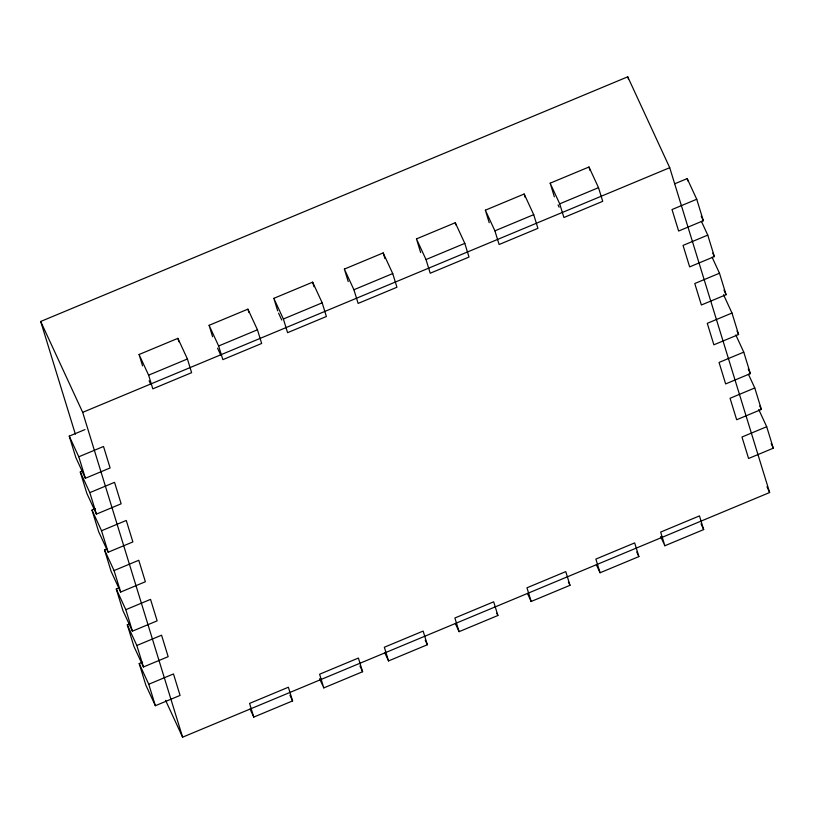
<?xml version="1.0" encoding="UTF-8"?>
<svg xmlns="http://www.w3.org/2000/svg" width="814" height="814" viewBox="0 0 814 814"><rect width="100%" height="100%" fill="white"/><g stroke="black" fill="none" stroke-linecap="round" stroke-linejoin="round"><path stroke-width="1.22" d="M75.366 434.198L40.7 321.479L627.736 76.821L669.729 167.694L769.637 492.521L182.601 737.179L165.588 700.366M139.072 354.507L177.879 338.339L187.423 358.984L191.626 372.67L152.818 388.838L148.616 375.162L139.072 354.507L142.572 365.903M209.096 325.325L247.904 309.147L257.448 329.802L261.65 343.477L222.843 359.656L218.64 345.981L209.096 325.325L212.596 336.721M273.83 298.341L312.637 282.173L322.181 302.828L326.394 316.504L287.586 332.672L283.374 318.996L273.83 298.341L277.686 310.877M344.373 269.088L383.18 252.92L392.724 273.565L396.937 287.25L358.129 303.418L353.917 289.743L344.373 269.088L348.229 281.624M416.463 238.899L455.27 222.731L464.814 243.376L469.017 257.061L430.209 273.229L426.007 259.554L416.463 238.899L420.665 252.574M485.358 210.185L524.165 194.017L533.709 214.662L537.922 228.347L499.114 244.515L494.902 230.84L485.358 210.185L489.214 222.721M550.162 183.181L588.97 167.012L598.514 187.658L602.716 201.333L563.909 217.511L559.706 203.836L550.162 183.181L554.365 196.856M148.616 375.162L187.423 358.984M218.64 345.981L257.448 329.802M283.374 318.996L322.181 302.828M353.917 289.743L392.724 273.565M426.007 259.554L464.814 243.376M494.902 230.84L533.709 214.662M559.706 203.836L598.514 187.658M182.601 737.179L82.692 412.352L669.729 167.694M85.399 478.256L78.795 456.786L103.51 446.479L110.114 467.948L85.399 478.256L75.855 457.6L69.251 436.131L84.982 429.578M674.826 183.74L687.189 178.592L696.733 199.247L703.337 220.716L678.622 231.023L672.018 209.544L696.733 199.247M96.428 514.112L89.825 492.633L114.54 482.336L121.144 503.805L96.428 514.112L86.884 493.457L80.281 471.988L82.529 471.052M707.763 235.104L683.048 245.401L689.651 266.88L714.366 256.573L707.763 235.104L701.403 221.337M108.15 552.228L101.547 530.759L126.262 520.461L132.875 541.931L108.15 552.228L98.606 531.583L92.002 510.103L95.38 508.699M719.484 273.229L694.769 283.526L701.373 304.996L726.088 294.699L719.484 273.229L712.067 257.163M120.665 592.043L114.052 570.573L138.777 560.276L145.38 581.745L120.665 592.043L111.121 571.397L104.518 549.918L106.756 548.982M731.99 313.034L707.274 323.341L713.878 344.81L738.593 334.513L731.99 313.034L723.514 294.678M132.428 631.155L125.824 609.686L150.539 599.379L157.143 620.848L132.428 631.155L122.883 610.5L116.28 589.031L119.648 587.627M743.762 352.147L719.047 362.444L725.65 383.923L750.366 373.616L743.762 352.147L735.805 334.941M143.447 666.971L136.844 645.502L161.559 635.205L168.162 656.674L143.447 666.971L133.903 646.326L127.299 624.847L129.548 623.911M754.782 387.973L730.056 398.27L736.67 419.739L761.385 409.442L754.782 387.973L748.412 374.196M155.362 705.718L148.758 684.248L173.474 673.951L180.077 695.421L155.362 705.718L145.818 685.073L139.214 663.593L142.582 662.189M766.696 426.719L741.981 437.016L748.585 458.486L773.3 448.188L766.696 426.719L758.74 409.503M253.775 717.083L292.582 700.915L288.38 687.23L249.572 703.408L253.775 717.083L250.071 709.055M323.799 687.901L362.606 671.723L358.404 658.048L319.597 674.226L323.799 687.901L319.566 678.723M388.543 660.917L427.35 644.749L423.138 631.074L384.34 647.242L388.543 660.917L384.829 652.889M531.176 601.475L569.983 585.307L565.771 571.621L526.963 587.8L531.176 601.475L527.462 593.447M600.071 572.761L638.878 556.593L634.666 542.907L595.868 559.086L600.071 572.761L596.357 564.733M664.865 545.756L703.672 529.578L699.47 515.903L660.663 532.081L664.865 545.756L660.632 536.579M459.086 631.664L497.893 615.496L493.681 601.811L454.884 617.989L459.086 631.664L455.372 623.636M701.22 216.127L703.337 220.716M712.779 253.134L714.366 256.573M723.972 290.11L726.088 294.699M737.006 331.064L738.593 334.513M748.239 369.027L750.366 373.616M759.788 406.003L761.385 409.442M771.184 443.599L773.3 448.188M766.981 486.772L769.637 492.521M558.078 204.894L559.137 207.183M701.027 523.85L703.672 529.578M636.751 552.004L638.878 556.593M568.386 581.857L569.983 585.307M496.835 613.196L497.893 615.496M278.571 313.166L281.756 320.055M425.223 640.16L427.35 644.749M217.542 348.178L220.726 355.067M359.961 665.994L362.606 671.723M149.104 380.81L150.702 384.249M289.937 695.176L292.582 700.915M40.7 321.479L82.692 412.352M69.251 436.131L78.795 456.786M80.281 471.988L89.825 492.633M92.002 510.103L101.547 530.759M104.518 549.918L114.052 570.573M116.28 589.031L125.824 609.686M127.299 624.847L136.844 645.502M139.214 663.593L148.758 684.248M687.189 178.592L687.922 180.983M627.736 76.821L628.489 79.243M588.97 167.012L590.018 170.431M524.165 194.017L525.223 197.436M455.27 222.731L455.972 225.01M383.18 252.92L384.93 258.618M312.637 282.173L314.041 286.732M247.904 309.147L248.952 312.566M177.879 338.339L178.927 341.758"/></g></svg>
